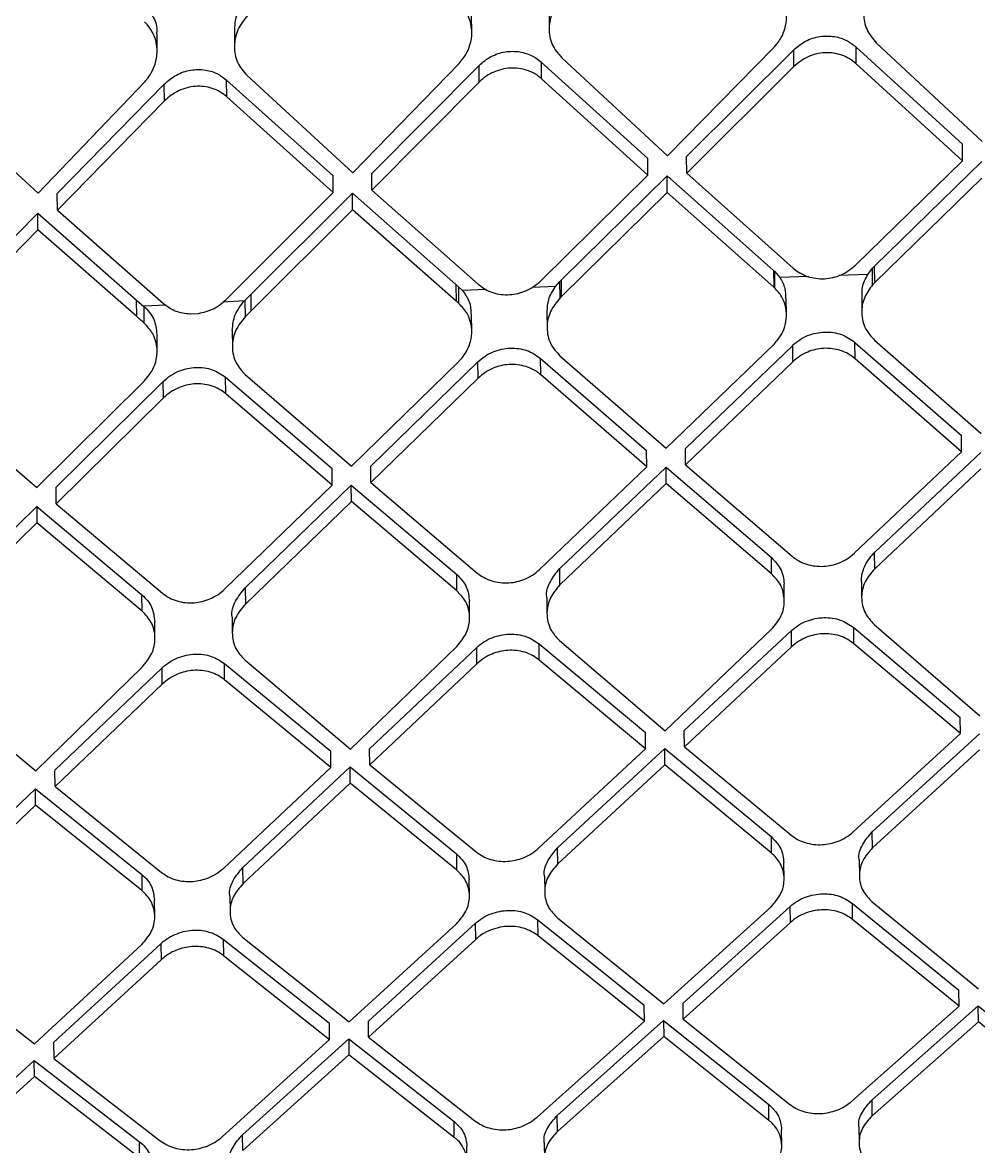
# Model space of a CAD drawing. Extents: x 832 to 912, y 781 to 934.
# Drawn here: x 849.889 to 850.973, y 879.952 to 881.227 of the extents above; entities that cross this region are included whole.
import ezdxf

# ---------------------------------------------------------------- set-up
doc = ezdxf.new("R2010")
doc.units = 0
doc.header["$MEASUREMENT"] = 0
doc.layers.add('1', color=4, linetype='Continuous')

# ---------------------------------------------------------------- blocks, each defined once
blk = doc.blocks.new('pillow top view')
at = {"layer": '1', "color": 3, "linetype": 'Continuous', "lineweight": 25}
for p, q in [((-2.1147, -2.4262), (-2.1141, -2.4072)), ((-2.0263, -2.4071), (-2.0269, -2.4261)), ((-2.472, -2.4329), (-2.4714, -2.4138)), ((-2.3836, -2.413), (-2.3842, -2.432)), ((-2.014, -2.4591), (-1.8987, -2.5748)), ((-1.8987, -2.5748), (-1.7732, -2.457)), ((-1.6806, -2.4791), (-1.68, -2.4602)), ((-1.68, -2.4602), (-1.5638, -2.575)), ((-1.6568, -2.4565), (-1.5415, -2.573)), ((-2.6134, -2.5886), (-2.4878, -2.4677)), ((-2.5917, -2.59), (-2.4654, -2.4708)), ((-2.466, -2.4898), (-2.4654, -2.4708)), ((-2.3952, -2.4882), (-2.3946, -2.4692)), ((-2.3946, -2.4692), (-2.2783, -2.5824)), ((-2.3713, -2.465), (-2.256, -2.58)), ((-2.256, -2.58), (-2.1305, -2.4607)), ((-2.2343, -2.5816), (-2.108, -2.464)), ((-2.1086, -2.4829), (-2.108, -2.464)), ((-2.0378, -2.482), (-2.0372, -2.463)), ((-2.0373, -2.463), (-1.921, -2.577)), ((-1.877, -2.5766), (-1.7508, -2.4605)), ((-1.7514, -2.4794), (-1.7508, -2.4605)), ((-2.7288, -2.4742), (-2.6134, -2.5886)), ((-2.1086, -2.4829), (-2.2349, -2.6004)), ((-1.9216, -2.5958), (-2.0378, -2.482)), ((-1.7514, -2.4794), (-1.8776, -2.5954)), ((-1.5644, -2.5938), (-1.6806, -2.4791)), ((-2.466, -2.4898), (-2.5923, -2.6089)), ((-2.2789, -2.6013), (-2.3952, -2.4882)), ((-2.2349, -2.6004), (-2.2343, -2.5816)), ((-1.9216, -2.5958), (-1.921, -2.577)), ((-1.8776, -2.5954), (-1.877, -2.5766)), ((-1.5644, -2.5938), (-1.5638, -2.575)), ((-2.5923, -2.6089), (-2.5917, -2.59)), ((-2.2349, -2.6004), (-2.1186, -2.712)), ((-2.0478, -2.7109), (-1.9216, -2.5958)), ((-2.0244, -2.7108), (-1.8999, -2.5975)), ((-1.9005, -2.6163), (-1.8999, -2.5975)), ((-1.8999, -2.5975), (-1.7836, -2.7097)), ((-1.8776, -2.5954), (-1.7613, -2.7078)), ((-1.6905, -2.7074), (-1.5644, -2.5938)), ((-1.6688, -2.7091), (-1.5427, -2.5957)), ((-2.7281, -2.7177), (-2.6146, -2.6115)), ((-2.6152, -2.6304), (-2.6146, -2.6116)), ((-2.6146, -2.6115), (-2.5066, -2.7143)), ((-2.5923, -2.6089), (-2.4759, -2.7198)), ((-2.4051, -2.7179), (-2.2789, -2.6013)), ((-2.3766, -2.7129), (-2.2572, -2.6028)), ((-2.2578, -2.6216), (-2.2572, -2.6028)), ((-2.2572, -2.6028), (-2.144, -2.7112)), ((-2.2578, -2.6217), (-2.3771, -2.7316)), ((-2.1446, -2.7299), (-2.2578, -2.6217)), ((-1.9005, -2.6163), (-2.025, -2.7295)), ((-1.7842, -2.7284), (-1.9005, -2.6163)), ((-1.5433, -2.6145), (-1.6694, -2.7277)), ((-2.6152, -2.6304), (-2.7287, -2.7365)), ((-2.5072, -2.7331), (-2.6152, -2.6304)), ((-2.5071, -2.7331), (-2.5066, -2.7144)), ((-2.5065, -2.7143), (-2.4987, -2.7218)), ((-2.3834, -2.7192), (-2.3766, -2.7129)), ((-2.3772, -2.7316), (-2.3766, -2.7129)), ((-2.144, -2.7112), (-2.1446, -2.7299)), ((-2.144, -2.7112), (-2.1409, -2.7141)), ((-2.1415, -2.7329), (-2.1409, -2.7142)), ((-2.1409, -2.7141), (-2.137, -2.7183)), ((-2.0314, -2.7179), (-2.0261, -2.7123)), ((-2.0267, -2.731), (-2.0261, -2.7124)), ((-2.0261, -2.7123), (-2.0244, -2.7108)), ((-2.025, -2.7295), (-2.0244, -2.7109)), ((-1.7836, -2.7097), (-1.7842, -2.7284)), ((-1.7836, -2.7097), (-1.7823, -2.711)), ((-1.7829, -2.7297), (-1.7823, -2.711)), ((-1.7823, -2.711), (-1.7768, -2.718)), ((-1.6771, -2.7185), (-1.6713, -2.7115)), ((-1.672, -2.7302), (-1.6714, -2.7115)), ((-1.6713, -2.7114), (-1.6689, -2.7091)), ((-1.6694, -2.7277), (-1.6689, -2.7091)), ((-2.4989, -2.7409), (-2.4983, -2.7221)), ((-2.4736, -2.7213), (-2.4984, -2.7216)), ((-2.3845, -2.7202), (-2.409, -2.7205)), ((-2.3845, -2.7202), (-2.3834, -2.7192)), ((-2.384, -2.7379), (-2.3834, -2.7192)), ((-2.1102, -2.7182), (-2.137, -2.7183)), ((-2.0314, -2.718), (-2.058, -2.718)), ((-1.7442, -2.7182), (-1.7768, -2.718)), ((-1.6771, -2.7185), (-1.7099, -2.7183)), ((-1.6694, -2.7277), (-1.672, -2.7302)), ((-2.4465, -2.7324), (-2.4373, -2.7323)), ((-1.7829, -2.7297), (-1.7842, -2.7284)), ((-2.3995, -2.753), (-2.4001, -2.7717)), ((-2.1282, -2.7649), (-2.1277, -2.7463)), ((-2.0422, -2.7459), (-2.0428, -2.7646)), ((-1.771, -2.7605), (-1.7704, -2.7419)), ((-1.6849, -2.7424), (-1.6855, -2.761)), ((-2.4856, -2.7729), (-2.485, -2.7542)), ((-2.3869, -2.8036), (-2.2705, -2.9122)), ((-2.2705, -2.9122), (-2.1443, -2.7984)), ((-2.2488, -2.9132), (-2.1226, -2.7997)), ((-2.1232, -2.8183), (-2.1226, -2.7997)), ((-2.0519, -2.7985), (-2.0524, -2.8171)), ((-2.0519, -2.7985), (-1.9355, -2.9078)), ((-2.0295, -2.7965), (-1.9132, -2.906)), ((-1.9131, -2.906), (-1.7871, -2.7938)), ((-1.8914, -2.9073), (-1.7653, -2.7953)), ((-1.7659, -2.8139), (-1.7653, -2.7953)), ((-1.6952, -2.8134), (-1.6946, -2.7948)), ((-1.6946, -2.7948), (-1.5783, -2.9052)), ((-1.6723, -2.7931), (-1.5559, -2.9036)), ((-2.7444, -2.8144), (-2.6279, -2.9221)), ((-2.6279, -2.9221), (-2.5017, -2.8067)), ((-2.6062, -2.9229), (-2.48, -2.8078)), ((-2.4806, -2.8264), (-2.48, -2.8078)), ((-2.4098, -2.8245), (-2.4092, -2.8059)), ((-2.4092, -2.8059), (-2.2928, -2.9142)), ((-1.9361, -2.9263), (-2.0524, -2.8171)), ((-1.7659, -2.8139), (-1.892, -2.9258)), ((-1.5788, -2.9237), (-1.6952, -2.8134)), ((-2.4806, -2.8264), (-2.6068, -2.9415)), ((-2.2934, -2.9328), (-2.4098, -2.8245)), ((-2.1232, -2.8183), (-2.2493, -2.9318)), ((-1.5788, -2.9237), (-1.5783, -2.9052)), ((-2.2934, -2.9328), (-2.2928, -2.9142)), ((-2.2493, -2.9318), (-2.2488, -2.9132)), ((-1.9361, -2.9263), (-1.9355, -2.9078)), ((-1.892, -2.9258), (-1.8914, -2.9073)), ((-2.6068, -2.9415), (-2.6062, -2.9229)), ((-2.2493, -2.9318), (-2.1329, -3.0391)), ((-2.0621, -3.0378), (-1.9361, -2.9263)), ((-2.0392, -3.0377), (-1.9143, -2.9275)), ((-1.9149, -2.9461), (-1.9143, -2.9276)), ((-1.9143, -2.9275), (-1.799, -3.0347)), ((-1.892, -2.9258), (-1.7756, -3.0342)), ((-1.7049, -3.0337), (-1.5788, -2.9237)), ((-1.6819, -3.0338), (-1.5571, -2.9251)), ((-2.7541, -3.0569), (-2.6291, -2.9437)), ((-2.6291, -2.9438), (-2.6297, -2.9623)), ((-2.6291, -2.9437), (-2.5138, -3.0487)), ((-2.6068, -2.9415), (-2.4903, -3.0478)), ((-2.4195, -3.0457), (-2.2934, -2.9328)), ((-2.3966, -3.0454), (-2.2717, -2.9337)), ((-2.2722, -2.9523), (-2.2717, -2.9338)), ((-2.2717, -2.9337), (-2.1563, -3.0398)), ((-1.5577, -2.9436), (-1.6825, -3.0523)), ((-2.3971, -3.0639), (-2.2722, -2.9523)), ((-2.1569, -3.0583), (-2.2722, -2.9523)), ((-1.9149, -2.9461), (-2.0398, -3.0561)), ((-1.7996, -3.0531), (-1.9149, -2.9461)), ((-2.6297, -2.9623), (-2.7546, -3.0755)), ((-2.5143, -3.0672), (-2.6297, -2.9623)), ((-1.6825, -3.0523), (-1.6819, -3.0338)), ((-2.3966, -3.0454), (-2.3971, -3.0639)), ((-2.1569, -3.0583), (-2.1563, -3.0398)), ((-2.0398, -3.0561), (-2.0392, -3.0377)), ((-1.7996, -3.0531), (-1.799, -3.0347)), ((-2.5143, -3.0672), (-2.5138, -3.0487)), ((-2.1436, -3.0892), (-2.1431, -3.0707)), ((-2.0553, -3.0702), (-2.0558, -3.0886)), ((-1.7863, -3.0842), (-1.7858, -3.0657)), ((-1.698, -3.0661), (-1.6986, -3.0845)), ((-2.5011, -3.0981), (-2.5005, -3.0796)), ((-2.4126, -3.0781), (-2.4132, -3.0965)), ((-2.2846, -3.2328), (-2.1594, -3.1213)), ((-2.0666, -3.1405), (-2.0661, -3.1221)), ((-2.0661, -3.1221), (-1.9496, -3.2275)), ((-2.0429, -3.1192), (-1.9273, -3.2262)), ((-1.9273, -3.2262), (-1.8021, -3.1161)), ((-1.9055, -3.2269), (-1.7796, -3.1184)), ((-1.7801, -3.1368), (-1.7796, -3.1184)), ((-1.7094, -3.1363), (-1.7088, -3.1179)), ((-1.7088, -3.1179), (-1.5924, -3.2246)), ((-1.6856, -3.1152), (-1.5701, -3.2235)), ((-2.6421, -3.2433), (-2.5168, -3.1304)), ((-2.6203, -3.2435), (-2.4943, -3.1322)), ((-2.4948, -3.1507), (-2.4943, -3.1322)), ((-2.424, -3.1486), (-2.4235, -3.1301)), ((-2.4235, -3.1301), (-2.3069, -3.2343)), ((-2.4003, -3.127), (-2.2846, -3.2328)), ((-2.2629, -3.2333), (-2.1369, -3.1234)), ((-2.1374, -3.1418), (-2.1369, -3.1234)), ((-2.7578, -3.1387), (-2.6421, -3.2433)), ((-2.1374, -3.1418), (-2.2635, -3.2516)), ((-1.9502, -3.2458), (-2.0667, -3.1405)), ((-1.7801, -3.1368), (-1.9061, -3.2453)), ((-1.5929, -3.2429), (-1.7094, -3.1363)), ((-2.4948, -3.1507), (-2.6209, -3.262)), ((-2.3075, -3.2527), (-2.424, -3.1486)), ((-1.5929, -3.2429), (-1.5924, -3.2246)), ((-2.3075, -3.2527), (-2.3069, -3.2343)), ((-2.2635, -3.2516), (-2.2629, -3.2333)), ((-1.9502, -3.2458), (-1.9496, -3.2275)), ((-1.9061, -3.2453), (-1.9055, -3.2269)), ((-2.6209, -3.262), (-2.6203, -3.2436)), ((-2.0761, -3.3537), (-1.9502, -3.2458)), ((-2.0544, -3.3541), (-1.9284, -3.2465)), ((-1.929, -3.2649), (-1.9284, -3.2466)), ((-1.9284, -3.2465), (-1.8119, -3.351)), ((-1.9061, -3.2453), (-1.7896, -3.35)), ((-1.7188, -3.3494), (-1.5929, -3.2429)), ((-1.6971, -3.3502), (-1.5712, -3.2439)), ((-2.6209, -3.262), (-2.5043, -3.364)), ((-2.4335, -3.3619), (-2.3075, -3.2527)), ((-2.4118, -3.3621), (-2.2858, -3.2531)), ((-2.2863, -3.2715), (-2.2858, -3.2532)), ((-2.2858, -3.2531), (-2.1692, -3.3562)), ((-2.2635, -3.2516), (-2.1469, -3.355)), ((-1.5718, -3.2622), (-1.6977, -3.3684)), ((-2.7693, -3.374), (-2.6432, -3.2637)), ((-2.6438, -3.2821), (-2.6432, -3.2637)), ((-2.6432, -3.2637), (-2.5266, -3.3655)), ((-2.2863, -3.2715), (-2.4123, -3.3804)), ((-2.1698, -3.3745), (-2.2863, -3.2715)), ((-1.929, -3.2649), (-2.0549, -3.3724)), ((-1.8125, -3.3693), (-1.929, -3.2649)), ((-2.6438, -3.2821), (-2.7698, -3.3923)), ((-2.5272, -3.3838), (-2.6438, -3.2821)), ((-1.8119, -3.351), (-1.8125, -3.3693)), ((-1.6977, -3.3684), (-1.6971, -3.3502)), ((-2.4123, -3.3804), (-2.4118, -3.3621)), ((-2.1692, -3.3562), (-2.1698, -3.3745)), ((-2.0549, -3.3724), (-2.0544, -3.3541)), ((-2.5266, -3.3654), (-2.5272, -3.3838)), ((-2.1565, -3.4043), (-2.1559, -3.3861)), ((-2.0704, -3.3855), (-2.071, -3.4038)), ((-1.7992, -3.3993), (-1.7986, -3.381)), ((-1.7131, -3.3814), (-1.7137, -3.3996)), ((-2.5139, -3.4134), (-2.5133, -3.3951)), ((-2.4278, -3.3936), (-2.4284, -3.4119)), ((-2.4151, -3.4414), (-2.2984, -3.5419)), ((-2.2984, -3.5419), (-2.1725, -3.4356)), ((-2.2766, -3.5419), (-2.1507, -3.4359)), ((-2.1513, -3.4541), (-2.1507, -3.4359)), ((-2.0805, -3.4528), (-2.08, -3.4346)), ((-2.08, -3.4346), (-1.9634, -3.5363)), ((-2.0577, -3.4335), (-1.9411, -3.5355)), ((-1.9411, -3.5355), (-1.8152, -3.4304)), ((-1.9193, -3.5357), (-1.7935, -3.4309)), ((-1.794, -3.4492), (-1.7935, -3.431)), ((-1.7233, -3.4487), (-1.7227, -3.4304)), ((-1.7227, -3.4304), (-1.6061, -3.5336)), ((-1.7004, -3.4296), (-1.5838, -3.533)), ((-2.7726, -3.4534), (-2.6559, -3.5524)), ((-2.6559, -3.5524), (-2.5299, -3.4448)), ((-2.5082, -3.4448), (-2.6341, -3.552)), ((-2.5082, -3.4448), (-2.5087, -3.4631)), ((-2.4374, -3.4427), (-2.4379, -3.461)), ((-2.3207, -3.5429), (-2.4374, -3.4427)), ((-2.1513, -3.4541), (-2.2772, -3.5601)), ((-1.9639, -3.5545), (-2.0805, -3.4528)), ((-1.794, -3.4492), (-1.9199, -3.5539)), ((-1.6067, -3.5517), (-1.7233, -3.4487)), ((-2.5087, -3.4631), (-2.6347, -3.5702)), ((-2.4379, -3.461), (-2.3213, -3.5611)), ((-2.3213, -3.5611), (-2.3207, -3.5429)), ((-2.2772, -3.5601), (-2.2766, -3.5419)), ((-1.9639, -3.5545), (-1.9634, -3.5363)), ((-1.9199, -3.5539), (-1.9193, -3.5357)), ((-1.6067, -3.5517), (-1.6061, -3.5336)), ((-2.6341, -3.552), (-2.6347, -3.5702)), ((-2.0898, -3.6584), (-1.9639, -3.5545)), ((-2.0668, -3.6574), (-1.9422, -3.5547)), ((-1.9422, -3.5547), (-1.9427, -3.5728)), ((-1.9422, -3.5547), (-1.8267, -3.6545)), ((-1.9199, -3.5539), (-1.8033, -3.655)), ((-1.7325, -3.6546), (-1.6067, -3.5517)), ((-1.7095, -3.6538), (-1.585, -3.5522)), ((-1.5855, -3.5704), (-1.585, -3.5523)), ((-1.585, -3.5522), (-1.4695, -3.6536)), ((-2.4471, -3.6662), (-2.3213, -3.5611)), ((-2.4242, -3.6649), (-2.2995, -3.561)), ((-2.2995, -3.5611), (-2.3001, -3.5792)), ((-2.2995, -3.561), (-2.1839, -3.6594)), ((-2.2772, -3.5601), (-2.1605, -3.6597)), ((-2.7817, -3.6763), (-2.657, -3.5714)), ((-2.6575, -3.5896), (-2.657, -3.5714)), ((-2.657, -3.5714), (-2.5414, -3.6682)), ((-2.6347, -3.5702), (-2.5179, -3.6683)), ((-2.3001, -3.5792), (-2.4247, -3.683)), ((-2.1845, -3.6775), (-2.3001, -3.5792)), ((-1.9427, -3.5728), (-2.0674, -3.6755)), ((-1.8272, -3.6727), (-1.9427, -3.5728)), ((-1.5855, -3.5704), (-1.7101, -3.6719)), ((-1.47, -3.6717), (-1.5855, -3.5704)), ((-2.6575, -3.5896), (-2.7822, -3.6945)), ((-2.5419, -3.6863), (-2.6575, -3.5896)), ((-2.0674, -3.6755), (-2.0668, -3.6574)), ((-1.8272, -3.6727), (-1.8267, -3.6545)), ((-1.7101, -3.6719), (-1.7095, -3.6538)), ((-2.5419, -3.6863), (-2.5414, -3.6682)), ((-2.4247, -3.683), (-2.4242, -3.6649)), ((-2.1845, -3.6775), (-2.1839, -3.6594)), ((-1.8139, -3.7016), (-1.8133, -3.6835)), ((-1.7255, -3.6839), (-1.7261, -3.702)), ((-2.1712, -3.7062), (-2.1706, -3.6881)), ((-2.0828, -3.6876), (-2.0834, -3.7057))]:
    blk.add_line(p, q, dxfattribs=at)
at = {"layer": '1', "color": 3, "linetype": 'Continuous', "lineweight": 25, "flags": 128}
blk.add_lwpolyline([(-2.2789, -2.6013), (-2.2786, -2.5907), (-2.2783, -2.5824)], dxfattribs=at)
at = {"layer": '1', "color": 3, "linetype": 'Continuous', "lineweight": 25}
for points, knots in [([(-2.4846, -2.3803), (-2.4813, -2.3845), (-2.4745, -2.393), (-2.4708, -2.4053), (-2.4718, -2.4122), (-2.472, -2.4138)], [0, 0, 0, 0, 0.435668, 0.870485, 1, 1, 1, 1]), ([(-2.3831, -2.413), (-2.3828, -2.4089), (-2.3823, -2.3989), (-2.3759, -2.3867), (-2.3696, -2.38), (-2.3675, -2.3778)], [0, 0, 0, 0, 0.320639, 0.773125, 1, 1, 1, 1]), ([(-2.1305, -2.4607), (-2.1275, -2.4573), (-2.1219, -2.4511), (-2.1165, -2.4395), (-2.1142, -2.428), (-2.115, -2.4165), (-2.1181, -2.4061), (-2.1226, -2.3986), (-2.1262, -2.3941), (-2.1275, -2.3931), (-2.1279, -2.3927)], [0, 0, 0, 0, 0.1700597, 0.3155763, 0.5011714, 0.6344823, 0.7767237, 0.9333829, 0.9778419, 1, 1, 1, 1]), ([(-2.0108, -2.3912), (-2.015, -2.3962), (-2.0236, -2.4063), (-2.028, -2.4251), (-2.0256, -2.444), (-2.0179, -2.4541), (-2.014, -2.4591)], [0, 0, 0, 0, 0.250198, 0.501823, 0.752793, 1, 1, 1, 1]), ([(-1.7732, -2.457), (-1.77, -2.4535), (-1.7643, -2.4471), (-1.7591, -2.4354), (-1.7567, -2.4226), (-1.7583, -2.4093), (-1.7631, -2.3983), (-1.7676, -2.3916), (-1.7703, -2.3895), (-1.7706, -2.3893)], [0, 0, 0, 0, 0.180995, 0.323718, 0.500997, 0.702644, 0.852919, 0.98202, 1, 1, 1, 1]), ([(-1.6535, -2.3888), (-1.6578, -2.3938), (-1.6664, -2.4038), (-1.6708, -2.4225), (-1.6684, -2.4414), (-1.6606, -2.4515), (-1.6568, -2.4565)], [0, 0, 0, 0, 0.249931, 0.501451, 0.752511, 1, 1, 1, 1]), ([(-2.4878, -2.4677), (-2.4868, -2.4666), (-2.4839, -2.4636), (-2.4791, -2.4572), (-2.474, -2.4469), (-2.4716, -2.435), (-2.4723, -2.4232), (-2.4754, -2.4128), (-2.4801, -2.405), (-2.4838, -2.4004), (-2.4851, -2.3995), (-2.4852, -2.3994)], [0, 0, 0, 0, 0.05475, 0.156662, 0.305615, 0.501449, 0.634023, 0.776822, 0.933327, 0.991569, 1, 1, 1, 1]), ([(-2.3681, -2.3969), (-2.3724, -2.4019), (-2.381, -2.4121), (-2.3853, -2.431), (-2.383, -2.45), (-2.3752, -2.46), (-2.3713, -2.465)], [0, 0, 0, 0, 0.250407, 0.502079, 0.75303, 1, 1, 1, 1]), ([(-1.7508, -2.4605), (-1.7464, -2.4571), (-1.7375, -2.4503), (-1.7207, -2.4458), (-1.7041, -2.4465), (-1.6899, -2.4517), (-1.6831, -2.4576), (-1.68, -2.4602)], [0, 0, 0, 0, 0.216061, 0.432486, 0.639628, 0.839498, 1, 1, 1, 1]), ([(-2.4654, -2.4708), (-2.4609, -2.4672), (-2.452, -2.4602), (-2.435, -2.4554), (-2.4183, -2.4559), (-2.4043, -2.461), (-2.3975, -2.4667), (-2.3946, -2.4692)], [0, 0, 0, 0, 0.21868, 0.437828, 0.646292, 0.845575, 1, 1, 1, 1]), ([(-2.108, -2.464), (-2.1036, -2.4605), (-2.0947, -2.4536), (-2.0778, -2.4489), (-2.0611, -2.4496), (-2.0471, -2.4547), (-2.0402, -2.4605), (-2.0372, -2.463)], [0, 0, 0, 0, 0.217335, 0.435097, 0.642874, 0.842501, 1, 1, 1, 1]), ([(-2.0378, -2.482), (-2.0394, -2.4805), (-2.0439, -2.4761), (-2.0525, -2.4719), (-2.0629, -2.4688), (-2.0728, -2.4681), (-2.0827, -2.4692), (-2.0932, -2.4725), (-2.1021, -2.4771), (-2.1069, -2.4814), (-2.1086, -2.4829)], [0, 0, 0, 0, 0.083379, 0.249354, 0.373836, 0.498494, 0.621329, 0.7487, 0.913235, 1, 1, 1, 1]), ([(-1.6806, -2.4791), (-1.683, -2.477), (-1.6877, -2.4729), (-1.6964, -2.4685), (-1.7057, -2.4658), (-1.7155, -2.4649), (-1.7254, -2.4659), (-1.7382, -2.4696), (-1.7461, -2.4755), (-1.7514, -2.4794)], [0, 0, 0, 0, 0.127942, 0.250685, 0.37518, 0.499162, 0.621778, 0.74836, 1, 1, 1, 1]), ([(-2.3952, -2.4882), (-2.3976, -2.4861), (-2.4024, -2.4819), (-2.4111, -2.4777), (-2.4205, -2.4752), (-2.4302, -2.4746), (-2.44, -2.4758), (-2.4529, -2.4797), (-2.4607, -2.4857), (-2.466, -2.4898)], [0, 0, 0, 0, 0.128068, 0.25345, 0.376787, 0.498693, 0.620999, 0.747984, 1, 1, 1, 1]), ([(-2.1186, -2.712), (-2.1162, -2.714), (-2.1115, -2.718), (-2.1028, -2.7222), (-2.0934, -2.7247), (-2.0806, -2.7256), (-2.0676, -2.723), (-2.0557, -2.7173), (-2.0505, -2.7131), (-2.0478, -2.7109)], [0, 0, 0, 0, 0.125756, 0.250573, 0.37503, 0.49944, 0.7357, 0.864357, 1, 1, 1, 1]), ([(-1.7613, -2.7078), (-1.7589, -2.7099), (-1.7541, -2.7139), (-1.7454, -2.7181), (-1.7361, -2.7207), (-1.7263, -2.7215), (-1.7165, -2.7205), (-1.7037, -2.717), (-1.6958, -2.7113), (-1.6905, -2.7074)], [0, 0, 0, 0, 0.127678, 0.253166, 0.376946, 0.499571, 0.62244, 0.748976, 1, 1, 1, 1]), ([(-2.4986, -2.7218), (-2.4964, -2.7241), (-2.4921, -2.7287), (-2.4863, -2.7393), (-2.4856, -2.7483), (-2.4852, -2.7542)], [0, 0, 0, 0, 0.254974, 0.509599, 1, 1, 1, 1]), ([(-2.4759, -2.7198), (-2.4717, -2.7231), (-2.4633, -2.7297), (-2.4522, -2.7315), (-2.4467, -2.7324)], [0, 0, 0, 0, 0.505245, 1, 1, 1, 1]), ([(-2.4371, -2.7323), (-2.4312, -2.7311), (-2.4192, -2.7289), (-2.4098, -2.7216), (-2.4051, -2.7179)], [0, 0, 0, 0, 0.4972078, 1, 1, 1, 1]), ([(-2.3995, -2.753), (-2.3987, -2.7469), (-2.3971, -2.7348), (-2.3887, -2.7251), (-2.3846, -2.7202)], [0, 0, 0, 0, 0.501984, 1, 1, 1, 1]), ([(-2.137, -2.7183), (-2.1341, -2.7226), (-2.1284, -2.7311), (-2.1283, -2.7412), (-2.1283, -2.7463)], [0, 0, 0, 0, 0.4966385, 1, 1, 1, 1]), ([(-2.0418, -2.7459), (-2.0414, -2.7414), (-2.0407, -2.7313), (-2.0347, -2.7227), (-2.0314, -2.718)], [0, 0, 0, 0, 0.455268, 1, 1, 1, 1]), ([(-1.7768, -2.718), (-1.7746, -2.7221), (-1.7706, -2.7297), (-1.771, -2.738), (-1.7712, -2.7419)], [0, 0, 0, 0, 0.538947, 1, 1, 1, 1]), ([(-1.6843, -2.7424), (-1.6843, -2.7392), (-1.6842, -2.7308), (-1.6798, -2.7232), (-1.6771, -2.7185)], [0, 0, 0, 0, 0.383553, 1, 1, 1, 1]), ([(-2.4989, -2.7409), (-2.5004, -2.7394), (-2.5032, -2.7368), (-2.5059, -2.7342), (-2.5071, -2.7331)], [0, 0, 0, 0, 0.559995, 1, 1, 1, 1]), ([(-2.384, -2.7379), (-2.3883, -2.7428), (-2.3964, -2.752), (-2.3996, -2.7641), (-2.4003, -2.7736), (-2.3998, -2.7808), (-2.3964, -2.7924), (-2.3906, -2.7993), (-2.3869, -2.8036)], [0, 0, 0, 0, 0.248394, 0.471496, 0.498571, 0.641528, 0.772795, 1, 1, 1, 1]), ([(-2.3772, -2.7316), (-2.3784, -2.7328), (-2.3807, -2.7349), (-2.383, -2.737), (-2.384, -2.7379)], [0, 0, 0, 0, 0.559999, 1, 1, 1, 1]), ([(-2.1415, -2.7329), (-2.142, -2.7323), (-2.1431, -2.7313), (-2.1441, -2.7304), (-2.1445, -2.7299)], [0, 0, 0, 0, 0.560225, 1, 1, 1, 1]), ([(-2.1443, -2.7984), (-2.144, -2.7981), (-2.1431, -2.7972), (-2.1404, -2.7945), (-2.1358, -2.7889), (-2.1304, -2.779), (-2.1277, -2.7668), (-2.1287, -2.7549), (-2.1325, -2.7432), (-2.1381, -2.7367), (-2.1415, -2.7329)], [0, 0, 0, 0, 0.017648, 0.048125, 0.147419, 0.297758, 0.498939, 0.657533, 0.79395, 1, 1, 1, 1]), ([(-2.0267, -2.731), (-2.0309, -2.7358), (-2.0395, -2.7455), (-2.0433, -2.7612), (-2.0424, -2.7737), (-2.0389, -2.7854), (-2.0332, -2.7922), (-2.0295, -2.7965)], [0, 0, 0, 0, 0.248459, 0.498358, 0.642408, 0.774092, 1, 1, 1, 1]), ([(-2.025, -2.7295), (-2.0253, -2.7298), (-2.0259, -2.7303), (-2.0264, -2.7308), (-2.0267, -2.731)], [0, 0, 0, 0, 0.560065, 1, 1, 1, 1]), ([(-1.7871, -2.7938), (-1.784, -2.7906), (-1.7785, -2.7848), (-1.773, -2.7739), (-1.7704, -2.7621), (-1.7714, -2.75), (-1.7754, -2.7386), (-1.7803, -2.7328), (-1.7829, -2.7297)], [0, 0, 0, 0, 0.174168, 0.317798, 0.49885, 0.685322, 0.831031, 1, 1, 1, 1]), ([(-1.672, -2.7302), (-1.6757, -2.735), (-1.6833, -2.7445), (-1.6867, -2.7624), (-1.6834, -2.7798), (-1.6758, -2.7889), (-1.6723, -2.7931)], [0, 0, 0, 0, 0.248904, 0.499117, 0.773512, 1, 1, 1, 1]), ([(-2.5017, -2.8067), (-2.4974, -2.8018), (-2.49, -2.7934), (-2.4865, -2.7817), (-2.4858, -2.7757), (-2.4854, -2.7702), (-2.4861, -2.7631), (-2.4898, -2.7514), (-2.4954, -2.7449), (-2.4989, -2.7409)], [0, 0, 0, 0, 0.248641, 0.428758, 0.491487, 0.498555, 0.654411, 0.789957, 1, 1, 1, 1]), ([(-2.1226, -2.7997), (-2.1199, -2.7975), (-2.1146, -2.7932), (-2.1052, -2.7889), (-2.0954, -2.7863), (-2.0854, -2.7854), (-2.0757, -2.7864), (-2.0636, -2.7896), (-2.0565, -2.795), (-2.0518, -2.7985)], [0, 0, 0, 0, 0.135271, 0.266999, 0.395434, 0.520962, 0.643879, 0.764621, 1, 1, 1, 1]), ([(-1.7654, -2.7952), (-1.7627, -2.7931), (-1.7574, -2.789), (-1.7481, -2.7847), (-1.7383, -2.7822), (-1.7283, -2.7814), (-1.7186, -2.7824), (-1.7065, -2.7858), (-1.6993, -2.7912), (-1.6946, -2.7948)], [0, 0, 0, 0, 0.1337095, 0.2642926, 0.392062, 0.517383, 0.6405491, 0.7620007, 1, 1, 1, 1]), ([(-2.48, -2.8077), (-2.4773, -2.8055), (-2.472, -2.8012), (-2.4624, -2.7967), (-2.4525, -2.794), (-2.4425, -2.7931), (-2.4329, -2.794), (-2.4209, -2.7972), (-2.4139, -2.8024), (-2.4092, -2.8058)], [0, 0, 0, 0, 0.136825, 0.269631, 0.398717, 0.524424, 0.647119, 0.76719, 1, 1, 1, 1]), ([(-2.0524, -2.8171), (-2.0526, -2.8169), (-2.053, -2.8164), (-2.0544, -2.8151), (-2.059, -2.8115), (-2.067, -2.8074), (-2.0777, -2.8046), (-2.0905, -2.8037), (-2.1034, -2.8063), (-2.1152, -2.8119), (-2.1205, -2.8161), (-2.1232, -2.8183)], [0, 0, 0, 0, 0.009867, 0.02568, 0.075935, 0.251517, 0.376447, 0.502038, 0.735563, 0.863927, 1, 1, 1, 1]), ([(-1.6952, -2.8134), (-1.6976, -2.8114), (-1.7024, -2.8073), (-1.7112, -2.8032), (-1.7206, -2.8006), (-1.7333, -2.7996), (-1.7461, -2.8021), (-1.758, -2.8076), (-1.7632, -2.8117), (-1.7659, -2.8139)], [0, 0, 0, 0, 0.128926, 0.255233, 0.379351, 0.501696, 0.736561, 0.864734, 1, 1, 1, 1]), ([(-2.4098, -2.8245), (-2.4122, -2.8225), (-2.417, -2.8186), (-2.4258, -2.8146), (-2.4352, -2.8122), (-2.4479, -2.8115), (-2.4608, -2.8142), (-2.4726, -2.8199), (-2.4779, -2.8242), (-2.4806, -2.8264)], [0, 0, 0, 0, 0.127711, 0.253564, 0.37806, 0.50173, 0.734187, 0.862949, 1, 1, 1, 1]), ([(-1.7756, -3.0342), (-1.7732, -3.0362), (-1.7684, -3.0401), (-1.7597, -3.0442), (-1.7503, -3.0466), (-1.7376, -3.0476), (-1.7246, -3.0452), (-1.7128, -3.0398), (-1.7075, -3.0358), (-1.7048, -3.0337)], [0, 0, 0, 0, 0.12749, 0.25332, 0.37785, 0.501562, 0.737435, 0.865403, 1, 1, 1, 1]), ([(-1.6979, -3.0661), (-1.6979, -3.0658), (-1.6983, -3.0608), (-1.6956, -3.0522), (-1.6898, -3.042), (-1.6849, -3.0365), (-1.6822, -3.0341), (-1.6819, -3.0338)], [0, 0, 0, 0, 0.024538, 0.428295, 0.725811, 0.9716, 1, 1, 1, 1]), ([(-2.4903, -3.0478), (-2.4879, -3.0497), (-2.4832, -3.0535), (-2.4744, -3.0574), (-2.465, -3.0597), (-2.4522, -3.0604), (-2.4393, -3.0577), (-2.4275, -3.0521), (-2.4222, -3.0479), (-2.4195, -3.0457)], [0, 0, 0, 0, 0.126003, 0.251334, 0.376378, 0.501569, 0.734733, 0.8634, 1, 1, 1, 1]), ([(-2.4125, -3.078), (-2.4125, -3.0778), (-2.4136, -3.0718), (-2.409, -3.0594), (-2.4007, -3.05), (-2.3966, -3.0454)], [0, 0, 0, 0, 0.01919, 0.510948, 1, 1, 1, 1]), ([(-2.1563, -3.0398), (-2.1523, -3.0444), (-2.1443, -3.0534), (-2.1435, -3.065), (-2.1432, -3.0707)], [0, 0, 0, 0, 0.508169, 1, 1, 1, 1]), ([(-2.1329, -3.0391), (-2.1305, -3.041), (-2.1257, -3.0449), (-2.117, -3.0488), (-2.1076, -3.0512), (-2.0948, -3.0521), (-2.0819, -3.0495), (-2.0701, -3.0441), (-2.0648, -3.0399), (-2.0621, -3.0378)], [0, 0, 0, 0, 0.126751, 0.252355, 0.377151, 0.501646, 0.736128, 0.864438, 1, 1, 1, 1]), ([(-2.0551, -3.0701), (-2.0551, -3.0698), (-2.0561, -3.0638), (-2.0515, -3.0515), (-2.0433, -3.0423), (-2.0392, -3.0377)], [0, 0, 0, 0, 0.025877, 0.514546, 1, 1, 1, 1]), ([(-1.799, -3.0347), (-1.7955, -3.0388), (-1.7898, -3.0453), (-1.7861, -3.0564), (-1.7859, -3.0626), (-1.7858, -3.0657)], [0, 0, 0, 0, 0.45419, 0.720543, 1, 1, 1, 1]), ([(-2.5138, -3.0487), (-2.5116, -3.0509), (-2.5074, -3.0552), (-2.5017, -3.0654), (-2.501, -3.0739), (-2.5006, -3.0796)], [0, 0, 0, 0, 0.256167, 0.510647, 1, 1, 1, 1]), ([(-2.1593, -3.1213), (-2.1551, -3.1166), (-2.1472, -3.1078), (-2.1441, -3.0962), (-2.1435, -3.0871), (-2.144, -3.0801), (-2.1475, -3.069), (-2.1533, -3.0624), (-2.1569, -3.0583)], [0, 0, 0, 0, 0.248682, 0.47119, 0.498744, 0.641571, 0.7728, 1, 1, 1, 1]), ([(-2.0398, -3.0561), (-2.044, -3.0608), (-2.052, -3.0695), (-2.0553, -3.0811), (-2.056, -3.0902), (-2.0555, -3.0972), (-2.0522, -3.1084), (-2.0465, -3.115), (-2.0429, -3.1192)], [0, 0, 0, 0, 0.248712, 0.46862, 0.498835, 0.640833, 0.771781, 1, 1, 1, 1]), ([(-1.802, -3.1161), (-1.7978, -3.1115), (-1.7894, -3.1022), (-1.7858, -3.0871), (-1.7868, -3.075), (-1.7903, -3.0638), (-1.796, -3.0573), (-1.7996, -3.0531)], [0, 0, 0, 0, 0.248754, 0.498555, 0.643021, 0.774842, 1, 1, 1, 1]), ([(-1.6825, -3.0523), (-1.6868, -3.0569), (-1.6953, -3.0661), (-1.6991, -3.0812), (-1.6982, -3.0932), (-1.6948, -3.1044), (-1.6892, -3.111), (-1.6856, -3.1152)], [0, 0, 0, 0, 0.248804, 0.498623, 0.642221, 0.773743, 1, 1, 1, 1]), ([(-2.5168, -3.1304), (-2.5126, -3.1257), (-2.5042, -3.1163), (-2.5005, -3.1011), (-2.5014, -3.0891), (-2.5049, -3.0779), (-2.5107, -3.0714), (-2.5143, -3.0672)], [0, 0, 0, 0, 0.248863, 0.498573, 0.640137, 0.770962, 1, 1, 1, 1]), ([(-2.3971, -3.0639), (-2.4014, -3.0685), (-2.4099, -3.0779), (-2.4137, -3.093), (-2.4129, -3.105), (-2.4096, -3.1162), (-2.4039, -3.1228), (-2.4003, -3.127)], [0, 0, 0, 0, 0.24888, 0.498628, 0.639392, 0.769963, 1, 1, 1, 1]), ([(-2.1369, -3.1234), (-2.1341, -3.1212), (-2.1288, -3.1171), (-2.1193, -3.1128), (-2.1093, -3.1103), (-2.0962, -3.1093), (-2.0802, -3.1119), (-2.0707, -3.1187), (-2.0661, -3.1221)], [0, 0, 0, 0, 0.136529, 0.269345, 0.39868, 0.524786, 0.767125, 1, 1, 1, 1]), ([(-1.7796, -3.1184), (-1.7769, -3.1164), (-1.7716, -3.1123), (-1.7622, -3.1082), (-1.7523, -3.1057), (-1.7392, -3.1048), (-1.7231, -3.1075), (-1.7135, -3.1145), (-1.7088, -3.1179)], [0, 0, 0, 0, 0.134621, 0.266076, 0.39461, 0.520451, 0.763882, 1, 1, 1, 1]), ([(-2.4943, -3.1322), (-2.4915, -3.13), (-2.4861, -3.1258), (-2.4765, -3.1214), (-2.4665, -3.1188), (-2.4534, -3.1177), (-2.4375, -3.1202), (-2.4281, -3.1269), (-2.4235, -3.1301)], [0, 0, 0, 0, 0.138396, 0.272567, 0.402737, 0.529085, 0.770341, 1, 1, 1, 1]), ([(-2.0666, -3.1405), (-2.0691, -3.1386), (-2.0739, -3.1347), (-2.0826, -3.1308), (-2.092, -3.1284), (-2.1047, -3.1276), (-2.1175, -3.1301), (-2.1294, -3.1355), (-2.1347, -3.1397), (-2.1374, -3.1418)], [0, 0, 0, 0, 0.127379, 0.253206, 0.37778, 0.501484, 0.734301, 0.863078, 1, 1, 1, 1]), ([(-1.7094, -3.1363), (-1.7118, -3.1343), (-1.7166, -3.1304), (-1.7254, -3.1264), (-1.7347, -3.124), (-1.7474, -3.123), (-1.7603, -3.1254), (-1.7721, -3.1307), (-1.7774, -3.1347), (-1.7801, -3.1368)], [0, 0, 0, 0, 0.128158, 0.254223, 0.378542, 0.501456, 0.73579, 0.86418, 1, 1, 1, 1]), ([(-2.424, -3.1486), (-2.4264, -3.1467), (-2.4312, -3.1429), (-2.44, -3.1391), (-2.4494, -3.1368), (-2.4621, -3.1361), (-2.4749, -3.1388), (-2.4868, -3.1443), (-2.4921, -3.1485), (-2.4949, -3.1507)], [0, 0, 0, 0, 0.126639, 0.252189, 0.37699, 0.501425, 0.732697, 0.861886, 1, 1, 1, 1]), ([(-1.8119, -3.351), (-1.8078, -3.3555), (-1.7999, -3.3643), (-1.7991, -3.3755), (-1.7987, -3.381)], [0, 0, 0, 0, 0.511211, 1, 1, 1, 1]), ([(-1.7896, -3.35), (-1.7872, -3.3519), (-1.7824, -3.3557), (-1.7737, -3.3596), (-1.7643, -3.362), (-1.7516, -3.3629), (-1.7387, -3.3606), (-1.7268, -3.3554), (-1.7215, -3.3515), (-1.7188, -3.3494)], [0, 0, 0, 0, 0.126619, 0.252197, 0.376974, 0.501304, 0.736837, 0.865015, 1, 1, 1, 1]), ([(-1.713, -3.3814), (-1.7131, -3.3812), (-1.7141, -3.3755), (-1.7095, -3.3635), (-1.7012, -3.3546), (-1.6971, -3.3502)], [0, 0, 0, 0, 0.015371, 0.508885, 1, 1, 1, 1]), ([(-2.5043, -3.364), (-2.5019, -3.3658), (-2.4972, -3.3695), (-2.4885, -3.3732), (-2.4791, -3.3754), (-2.4664, -3.3761), (-2.4535, -3.3735), (-2.4416, -3.3681), (-2.4363, -3.364), (-2.4335, -3.3619)], [0, 0, 0, 0, 0.12486, 0.249843, 0.375232, 0.501298, 0.733357, 0.862414, 1, 1, 1, 1]), ([(-2.4277, -3.3936), (-2.4277, -3.3934), (-2.4288, -3.3877), (-2.4242, -3.3756), (-2.4159, -3.3666), (-2.4118, -3.3621)], [0, 0, 0, 0, 0.014574, 0.507953, 1, 1, 1, 1]), ([(-2.1692, -3.3562), (-2.1652, -3.3607), (-2.1572, -3.3694), (-2.1564, -3.3806), (-2.156, -3.3861)], [0, 0, 0, 0, 0.509761, 1, 1, 1, 1]), ([(-2.1469, -3.355), (-2.1445, -3.3569), (-2.1398, -3.3606), (-2.131, -3.3644), (-2.1216, -3.3667), (-2.1089, -3.3675), (-2.096, -3.3651), (-2.0841, -3.3598), (-2.0788, -3.3558), (-2.0761, -3.3537)], [0, 0, 0, 0, 0.125756, 0.251033, 0.376152, 0.501376, 0.735189, 0.863786, 1, 1, 1, 1]), ([(-2.0703, -3.3855), (-2.0703, -3.3854), (-2.0714, -3.3796), (-2.0668, -3.3676), (-2.0585, -3.3586), (-2.0544, -3.3541)], [0, 0, 0, 0, 0.011797, 0.506806, 1, 1, 1, 1]), ([(-2.5266, -3.3654), (-2.5245, -3.3676), (-2.5202, -3.3718), (-2.5145, -3.3815), (-2.5139, -3.3898), (-2.5135, -3.3951)], [0, 0, 0, 0, 0.259287, 0.515957, 1, 1, 1, 1]), ([(-2.1725, -3.4356), (-2.1682, -3.4311), (-2.1597, -3.4222), (-2.1559, -3.4075), (-2.1568, -3.3958), (-2.1603, -3.3849), (-2.1661, -3.3786), (-2.1698, -3.3745)], [0, 0, 0, 0, 0.249039, 0.498617, 0.639806, 0.770529, 1, 1, 1, 1]), ([(-2.0549, -3.3724), (-2.0592, -3.3769), (-2.0678, -3.3859), (-2.0715, -3.4006), (-2.0706, -3.4122), (-2.0672, -3.4231), (-2.0614, -3.4294), (-2.0577, -3.4335)], [0, 0, 0, 0, 0.249112, 0.498659, 0.638619, 0.76893, 1, 1, 1, 1]), ([(-1.8152, -3.4304), (-1.8109, -3.426), (-1.8035, -3.4182), (-1.8, -3.4075), (-1.7993, -3.402), (-1.7992, -3.4004), (-1.799, -3.3968), (-1.7995, -3.3906), (-1.8031, -3.3797), (-1.8088, -3.3733), (-1.8125, -3.3693)], [0, 0, 0, 0, 0.248775, 0.431498, 0.479723, 0.496925, 0.499045, 0.641902, 0.773128, 1, 1, 1, 1]), ([(-1.6977, -3.3684), (-1.702, -3.3729), (-1.71, -3.3813), (-1.7132, -3.3927), (-1.7139, -3.4015), (-1.7133, -3.4082), (-1.7098, -3.4191), (-1.7041, -3.4255), (-1.7004, -3.4296)], [0, 0, 0, 0, 0.248955, 0.469993, 0.498915, 0.640497, 0.771296, 1, 1, 1, 1]), ([(-2.5299, -3.4448), (-2.5256, -3.4403), (-2.5171, -3.4313), (-2.5133, -3.4166), (-2.5142, -3.405), (-2.5177, -3.3942), (-2.5235, -3.3878), (-2.5272, -3.3838)], [0, 0, 0, 0, 0.24914, 0.498658, 0.63831, 0.768527, 1, 1, 1, 1]), ([(-2.4123, -3.3804), (-2.4166, -3.3849), (-2.4251, -3.394), (-2.4289, -3.4086), (-2.428, -3.4202), (-2.4246, -3.431), (-2.4188, -3.4374), (-2.4151, -3.4414)], [0, 0, 0, 0, 0.249183, 0.498701, 0.637196, 0.767001, 1, 1, 1, 1]), ([(-2.1508, -3.4359), (-2.148, -3.4338), (-2.1425, -3.4297), (-2.1329, -3.4256), (-2.1229, -3.4232), (-2.1098, -3.4223), (-2.094, -3.4249), (-2.0846, -3.4314), (-2.08, -3.4346)], [0, 0, 0, 0, 0.137931, 0.271915, 0.402071, 0.528595, 0.770319, 1, 1, 1, 1]), ([(-1.7935, -3.4309), (-1.7907, -3.4289), (-1.7854, -3.4249), (-1.7759, -3.4209), (-1.766, -3.4186), (-1.7529, -3.4178), (-1.7369, -3.4204), (-1.7274, -3.4271), (-1.7227, -3.4304)], [0, 0, 0, 0, 0.135636, 0.267945, 0.397103, 0.523303, 0.766351, 1, 1, 1, 1]), ([(-2.4374, -3.4427), (-2.4419, -3.4396), (-2.4512, -3.4333), (-2.4669, -3.4308), (-2.4799, -3.4318), (-2.49, -3.4343), (-2.4998, -3.4385), (-2.5054, -3.4427), (-2.5082, -3.4448)], [0, 0, 0, 0, 0.225375, 0.465697, 0.592591, 0.723846, 0.859603, 1, 1, 1, 1]), ([(-2.0805, -3.4528), (-2.0829, -3.451), (-2.0877, -3.4473), (-2.0964, -3.4435), (-2.1058, -3.4412), (-2.1156, -3.4406), (-2.1259, -3.4417), (-2.1363, -3.4448), (-2.1451, -3.4491), (-2.1496, -3.4527), (-2.1513, -3.4541)], [0, 0, 0, 0, 0.126345, 0.251757, 0.376462, 0.500706, 0.623891, 0.767203, 0.913228, 1, 1, 1, 1]), ([(-1.7233, -3.4487), (-1.7257, -3.4468), (-1.7305, -3.443), (-1.7392, -3.4391), (-1.7486, -3.4367), (-1.7612, -3.4358), (-1.7741, -3.4381), (-1.786, -3.4432), (-1.7913, -3.4471), (-1.794, -3.4492)], [0, 0, 0, 0, 0.127401, 0.253219, 0.377753, 0.501186, 0.734717, 0.863449, 1, 1, 1, 1]), ([(-2.4379, -3.461), (-2.4403, -3.4592), (-2.4451, -3.4555), (-2.4538, -3.4518), (-2.4632, -3.4497), (-2.4758, -3.449), (-2.4886, -3.4515), (-2.5005, -3.4568), (-2.5059, -3.4609), (-2.5087, -3.4631)], [0, 0, 0, 0, 0.125574, 0.250782, 0.375861, 0.501137, 0.730511, 0.860316, 1, 1, 1, 1]), ([(-2.1605, -3.6597), (-2.1582, -3.6614), (-2.1534, -3.665), (-2.1448, -3.6687), (-2.1354, -3.6709), (-2.1227, -3.6717), (-2.1098, -3.6694), (-2.0979, -3.6643), (-2.0925, -3.6604), (-2.0898, -3.6584)], [0, 0, 0, 0, 0.124648, 0.249585, 0.375019, 0.501099, 0.733816, 0.862807, 1, 1, 1, 1]), ([(-2.0827, -3.6876), (-2.0827, -3.6874), (-2.0837, -3.6818), (-2.0792, -3.6703), (-2.0709, -3.6617), (-2.0668, -3.6574)], [0, 0, 0, 0, 0.018442, 0.509615, 1, 1, 1, 1]), ([(-1.8266, -3.6545), (-1.8226, -3.6588), (-1.8147, -3.6673), (-1.8138, -3.6781), (-1.8133, -3.6835)], [0, 0, 0, 0, 0.506024, 1, 1, 1, 1]), ([(-1.8033, -3.655), (-1.8009, -3.6568), (-1.7961, -3.6605), (-1.7874, -3.6643), (-1.7781, -3.6666), (-1.7654, -3.6675), (-1.7524, -3.6653), (-1.7405, -3.6604), (-1.7352, -3.6565), (-1.7325, -3.6546)], [0, 0, 0, 0, 0.125677, 0.250946, 0.376002, 0.501074, 0.735985, 0.864426, 1, 1, 1, 1]), ([(-1.7254, -3.6839), (-1.7255, -3.6838), (-1.7265, -3.6782), (-1.7219, -3.6667), (-1.7137, -3.6581), (-1.7095, -3.6538)], [0, 0, 0, 0, 0.014818, 0.508091, 1, 1, 1, 1]), ([(-2.5413, -3.6682), (-2.5392, -3.6702), (-2.535, -3.6742), (-2.5293, -3.6836), (-2.5285, -3.6915), (-2.5281, -3.6967)], [0, 0, 0, 0, 0.258538, 0.512906, 1, 1, 1, 1]), ([(-2.5179, -3.6682), (-2.513, -3.6715), (-2.5054, -3.6765), (-2.4928, -3.6792), (-2.4801, -3.6799), (-2.4673, -3.6774), (-2.4553, -3.6723), (-2.4499, -3.6683), (-2.4471, -3.6662)], [0, 0, 0, 0, 0.247192, 0.373129, 0.500386, 0.730935, 0.860755, 1, 1, 1, 1]), ([(-2.44, -3.6952), (-2.4401, -3.6949), (-2.4411, -3.6894), (-2.4365, -3.6778), (-2.4283, -3.6692), (-2.4242, -3.6649)], [0, 0, 0, 0, 0.020246, 0.510267, 1, 1, 1, 1]), ([(-2.1839, -3.6594), (-2.1799, -3.6636), (-2.172, -3.672), (-2.1711, -3.6828), (-2.1706, -3.6881)], [0, 0, 0, 0, 0.509755, 1, 1, 1, 1]), ([(-2.1868, -3.7361), (-2.1826, -3.7317), (-2.1742, -3.723), (-2.1703, -3.7078), (-2.172, -3.695), (-2.1764, -3.6861), (-2.1808, -3.6804), (-2.1835, -3.6783), (-2.1845, -3.6775)], [0, 0, 0, 0, 0.249393, 0.498307, 0.694235, 0.843123, 0.944929, 1, 1, 1, 1]), ([(-2.0674, -3.6755), (-2.0716, -3.6798), (-2.0801, -3.6884), (-2.0839, -3.7025), (-2.083, -3.7135), (-2.0797, -3.724), (-2.074, -3.7301), (-2.0703, -3.7341)], [0, 0, 0, 0, 0.249383, 0.498894, 0.636722, 0.766294, 1, 1, 1, 1]), ([(-1.8295, -3.7313), (-1.8253, -3.727), (-1.8169, -3.7183), (-1.813, -3.7031), (-1.8148, -3.6902), (-1.8192, -3.6812), (-1.8236, -3.6756), (-1.8263, -3.6734), (-1.8272, -3.6727)], [0, 0, 0, 0, 0.249277, 0.498327, 0.695537, 0.844886, 0.946287, 1, 1, 1, 1]), ([(-1.7101, -3.6719), (-1.7144, -3.6762), (-1.7229, -3.6848), (-1.7266, -3.6989), (-1.7258, -3.71), (-1.7224, -3.7205), (-1.7167, -3.7267), (-1.7131, -3.7307)], [0, 0, 0, 0, 0.24936, 0.498911, 0.638632, 0.768838, 1, 1, 1, 1])]:
    blk.add_open_spline(points, degree=3, knots=knots, dxfattribs=at)
blk = doc.blocks.new('2026 SOVEREIGN HL')
at = {"layer": '1', "rotation": 2.284948898486966}
blk.add_blockref('pillow top view', (20.6854, 86.6293), dxfattribs=at)

msp = doc.modelspace()

# ---------------------------------------------------------------- block references
at = {"layer": '1'}
msp.add_blockref('2026 SOVEREIGN HL', (831.7292, 797.0948), dxfattribs=at)

doc.saveas('drawing.dxf')
